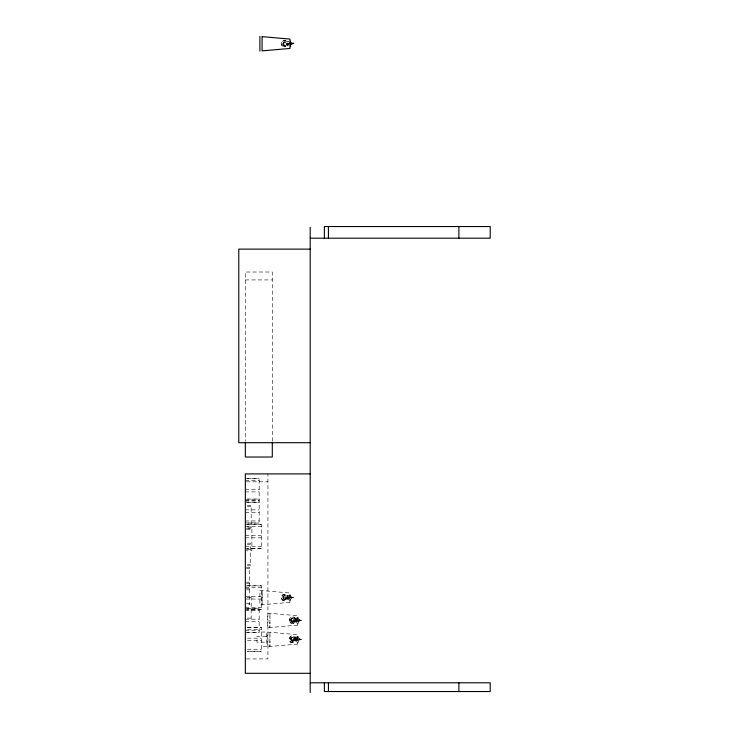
<?xml version="1.0" encoding="UTF-8"?>
<svg xmlns="http://www.w3.org/2000/svg" width="729" height="729" viewBox="0 0 729 729"><rect width="100%" height="100%" fill="white"/><g stroke="black" fill="none" stroke-linecap="round" stroke-linejoin="round"><path stroke-width="0.55" stroke-dasharray="3.65 2.73" d="M269.885 623.978L269.903 622.265M269.885 642.932L269.903 641.21M288.757 597.68C289.112 595.274 282.797 595.074 283.262 597.68L288.757 597.68L283.608 596.322M296.585 620.415C296.94 618.019 290.625 617.809 291.09 620.415L296.585 620.415L291.436 619.067M296.585 639.369C296.94 636.973 290.625 636.763 291.09 639.369L296.585 639.369L291.436 638.012M286.934 598.017L287.709 598.655M287.071 598.272L287.317 597.68M294.899 621.017L295.391 620.589M294.99 620.589L295.209 621.208L294.935 620.789M294.771 639.707L294.99 640.19M294.881 639.461C294.926 641.156 295.856 639.06 295.837 639.98M294.999 640.007L295.209 639.479M295.664 639.907L295.236 639.397M262.139 594.117L262.057 604.797M269.903 618.575L269.967 616.862M269.903 637.529L269.967 635.816M269.93 625.455L269.885 627.295M269.93 644.4L269.885 646.249M295.373 640.016C290.862 626.293 284.757 649.73 295.527 640.126M287.472 597.844L287.016 598.363M287.162 597.844L287.764 598.372M287.518 598.618L288.028 598.245M294.817 620.835L295.764 620.598M294.808 639.579L294.844 640.053M295.801 640.098L295.837 639.67M295.774 639.998L295.209 640.308M285.54 42.446L283.608 42.41L283.28 43.303L285.467 43.758M294.926 620.579L295.646 620.789M295.6 621.263L295.783 620.643M295.482 621.327L295.509 620.352M287.272 597.607L288.01 598.172M287.499 597.753L287.837 597.853M245.336 279.927L272.3 279.927M247.468 478.607L259.187 478.607L259.187 523.103L247.468 523.103M245.336 478.762L259.187 478.762M245.336 480.611L259.187 480.611M246.466 481.814L267.926 481.814M245.336 489.478L259.187 489.478M245.336 491.902L259.187 491.902M247.468 499.019L259.187 499.019M245.336 499.174L259.187 499.174M245.336 500.559L259.187 500.559M245.336 501.014L259.187 501.014M245.336 502.527L259.187 502.527M247.468 502.691L259.187 502.691M247.277 505.47L251.168 505.47L251.168 528.069L247.277 528.069M247.277 506.564L251.168 506.564M245.336 509.881L259.187 509.881M245.336 512.305L259.187 512.305M245.336 520.962L259.187 520.962M245.336 522.93L259.187 522.93M247.477 524.525L261.374 524.525L261.374 548.609L247.477 548.609M245.336 524.68L261.374 524.68M245.336 526.52L261.374 526.52M247.277 526.976L251.168 526.976M246.429 528.224L251.897 528.224L251.897 550.814L246.429 550.814M246.429 529.318L251.897 529.318M245.336 535.387L261.374 535.387M245.336 537.82L261.374 537.82M247.377 543.178L250.439 543.178L250.439 565.777L247.377 565.777M247.377 544.271L250.439 544.271M245.336 546.468L261.374 546.468M245.336 548.445L261.374 548.445M246.429 549.721L251.897 549.721M247.377 564.683L250.439 564.683M246.429 567.235L249.71 567.235L249.71 604.751L246.429 604.751M246.429 568.328L249.71 568.328M246.429 582.161L249.71 582.161M246.429 583.246L249.71 583.246M247.477 585.751L261.374 585.751L261.374 609.836L247.477 609.836M245.336 585.906L261.374 585.906M245.336 587.747L261.374 587.747M246.429 588.731L249.71 588.731M246.429 589.825L249.71 589.825M288.848 595.812L289.577 595.812L289.577 599.01L288.848 599.01M289.185 596.185L290.497 596.185M245.336 596.614L261.374 596.614M290.497 596.732L291.655 596.732L291.655 598.527L290.497 598.527M289.577 597.197L291.409 597.634M291.655 597.251L293.705 597.689L289.577 597.634M290.497 597.434L291.655 597.434M247.277 597.671L251.168 597.671M245.336 599.038L261.374 599.038M289.185 599.183L290.497 599.183M246.429 603.658L249.71 603.658M245.336 607.694L261.374 607.694M247.468 608.341L259.187 608.341L259.187 632.426L247.468 632.426M245.336 608.496L259.187 608.496M245.336 609.663L261.374 609.663M245.336 610.337L259.187 610.337M247.277 618.074L251.168 618.074M296.676 618.556L297.405 618.556L297.405 621.755L296.676 621.755M297.013 618.93L298.325 618.93M245.336 619.203L259.187 619.203M298.325 619.468L299.482 619.468M297.405 619.942L299.236 620.37M299.482 619.996L301.533 620.434L297.405 620.37M298.325 620.179L299.482 620.179M298.325 621.272L299.482 621.272L299.482 619.495M245.336 621.637L259.187 621.637M297.013 621.919L298.325 621.919M247.477 627.304L261.374 627.304L261.374 651.389L247.477 651.389M247.477 627.459L261.374 627.459M247.477 629.3L261.374 629.3M245.336 630.284L259.187 630.284M261.374 632.025L266.468 632.025L266.468 646.523L261.374 646.523M245.336 632.262L259.187 632.262M266.468 636.381L257 636.381L257 642.167L266.468 642.167M296.676 637.501L297.405 637.501L297.405 640.7L296.676 640.7M297.013 637.875L298.325 637.875M247.477 638.167L261.374 638.167M298.325 638.422L299.482 638.422L299.482 640.217L298.325 640.226M297.405 638.886L299.236 639.324M299.482 638.941L301.533 639.379L297.405 639.324M298.325 639.123L299.482 639.123M247.477 640.591L261.374 640.591M297.013 640.873L298.325 640.873M247.477 649.247L261.374 649.247M247.477 651.216L261.374 651.216M246.466 658.916L267.926 658.916L267.926 473.905M295.418 621.427L294.908 620.853M283.608 42.41L285.668 42.947M295.546 639.606L294.981 639.36L294.935 640.08M283.672 46.547C277.922 44.916 284.164 36.96 287.226 41.99A3.189 3.189 0 0 0 282.87 40.824A3.189 3.189 0 0 0 281.704 45.18A3.189 3.189 0 0 0 286.06 46.346L283.636 46.665L282.205 45.836M283.672 600.459C279.079 599.429 282.132 592.331 286.06 594.746C290.142 596.978 285.422 603.129 282.205 599.757A3.189 3.189 0 0 1 283.636 594.427A3.189 3.189 0 0 1 287.545 598.327A3.189 3.189 0 0 1 282.205 599.757M291.5 623.204L290.124 622.411M291.5 642.149L290.124 641.356M269.967 613.545L269.885 627.541M262.139 590.809L262.057 604.551M269.967 632.499L269.885 646.486M288.848 42L288.848 41.38L287.335 41.38L287.335 42M272.3 441.145L272.3 272.017L245.336 272.017L245.336 441.145M251.168 596.577L251.168 619.167M285.449 45.289A1.968 1.968 0 0 1 282.497 43.585A1.968 1.968 0 0 1 285.449 41.881M285.221 45.444A1.85 1.85 0 0 1 282.888 43.658A1.85 1.85 0 0 1 285.221 41.872M285.112 45.043A1.44 1.44 0 0 1 283.299 43.658A1.44 1.44 0 0 1 285.112 42.273M285.167 45.244A1.64 1.64 0 0 1 283.098 43.658A1.64 1.64 0 0 1 285.167 42.072M289.213 619.422C293.559 633.264 299.901 609.599 289.213 619.422M289.932 602.354L259.888 604.988L259.888 590.362L289.932 592.996L289.932 602.354M297.76 625.099L267.716 627.733L267.716 613.107L297.76 615.741L297.76 625.099M297.76 644.044L267.716 646.678L267.716 632.061L297.76 634.686L297.76 644.044M290.497 595.074L289.185 595.074L289.185 600.587L290.497 600.596L290.497 595.083M288.848 595.301L287.335 595.301L287.335 599.53L288.848 599.53L288.848 595.301M298.325 617.809L297.013 617.809L297.013 623.331L298.325 623.331L298.325 617.818M296.676 618.037L295.172 618.037L295.172 622.265L296.676 622.265L296.676 618.037M298.325 636.763L297.013 636.763L297.013 642.276L298.325 642.285L298.325 636.772M296.676 636.991L295.172 636.991L295.172 641.219L296.676 641.219L296.676 636.991M283.071 598.892A1.968 1.968 0 0 0 286.36 598.017A1.968 1.968 0 0 0 283.955 595.602A1.968 1.968 0 0 0 283.071 598.892M283.809 599.174A1.85 1.85 0 0 0 286.588 597.57A1.85 1.85 0 0 0 283.809 595.976A1.85 1.85 0 0 0 283.809 599.174M283.718 598.591A1.44 1.44 0 0 0 286.123 597.944A1.44 1.44 0 0 0 284.365 596.185A1.44 1.44 0 0 0 283.718 598.591M283.572 598.737A1.64 1.64 0 0 0 286.324 597.999A1.64 1.64 0 0 0 284.31 595.985A1.64 1.64 0 0 0 283.572 598.737M287.354 599.11A0.966 0.948 -33.6 0 0 288.402 597.816A0.966 0.948 -33.6 0 0 286.761 597.58A0.966 0.948 -33.6 0 0 287.354 599.11M290.725 622.958A3.126 3.126 0 0 0 295.418 620.242A3.126 3.126 0 0 0 290.725 617.536A3.126 3.126 0 0 0 290.725 622.958M290.898 621.637A1.968 1.968 0 0 0 294.197 620.753A1.968 1.968 0 0 0 291.782 618.347A1.968 1.968 0 0 0 290.898 621.637M291.646 621.919A1.85 1.85 0 0 0 294.416 620.315A1.85 1.85 0 0 0 291.646 618.711A1.85 1.85 0 0 0 291.646 621.919M291.554 621.336A1.44 1.44 0 0 0 293.96 620.689A1.44 1.44 0 0 0 292.192 618.93A1.44 1.44 0 0 0 291.554 621.336M291.746 621.737A1.64 1.64 0 0 0 294.215 620.315A1.64 1.64 0 0 0 291.746 618.894A1.64 1.64 0 0 0 291.746 621.737M295.181 621.855A0.966 0.948 -33.6 0 0 296.238 620.561A0.966 0.948 -33.6 0 0 294.598 620.315A0.966 0.948 -33.6 0 0 295.181 621.855M290.698 641.957A3.189 3.189 0 0 0 295.482 639.196A3.189 3.189 0 0 0 290.698 636.435A3.189 3.189 0 0 0 290.698 641.957M290.898 640.591A1.968 1.968 0 0 0 294.197 639.707A1.968 1.968 0 0 0 291.782 637.292A1.968 1.968 0 0 0 290.898 640.591M291.646 640.864A1.85 1.85 0 0 0 294.416 639.269A1.85 1.85 0 0 0 291.646 637.665A1.85 1.85 0 0 0 291.646 640.864M291.554 640.281A1.44 1.44 0 0 0 293.96 639.634A1.44 1.44 0 0 0 292.192 637.875A1.44 1.44 0 0 0 291.554 640.281M291.746 640.691A1.64 1.64 0 0 0 294.215 639.269A1.64 1.64 0 0 0 291.746 637.839A1.64 1.64 0 0 0 291.746 640.691M295.218 640.855A0.966 0.948 -33.6 0 0 296.266 639.561A0.966 0.948 -33.6 0 0 294.625 639.315A0.966 0.948 -33.6 0 0 295.218 640.855"/><path stroke-width="1.09" d="M286.989 44.177L287.244 44.669M287.071 44.36L287.499 43.84M286.934 44.105L287.736 43.877M287.253 44.05L287.627 44.56L287.472 43.931M288.028 44.332L287.08 44.569M287.909 44.597L287.955 43.986M289.577 43.284L291.409 43.713M291.655 43.339L293.705 43.339L291.655 43.776M310.199 238.192L490.225 238.192L490.225 226.537L324.378 226.537L324.378 238.192M310.199 249.127L238.775 249.127L238.775 442.694L310.199 442.694M310.199 473.905L245.336 473.905L245.336 673.314L310.199 673.314M310.199 682.791L490.225 682.791L490.225 691.529L324.378 691.529L324.378 682.791M262.076 36.641L289.932 39.084L289.932 48.442L262.057 50.884L262.103 36.887M287.545 43.658L287.791 43.767M458.887 226.537L458.887 238.192M458.887 682.791L458.887 691.529M328.424 226.537L328.424 238.192M328.424 682.791L328.424 691.529M310.199 227.266L310.199 692.55M291.655 42.829L291.655 44.606M290.497 41.161L290.497 46.665M272.3 442.275L272.3 457.028L245.336 457.028L245.336 442.275M259.888 36.45L259.888 51.066M287.39 45.244A0.966 0.948 -33.6 0 0 288.438 43.959A0.966 0.948 -33.6 0 0 286.798 43.713A0.966 0.948 -33.6 0 0 287.39 45.244"/></g></svg>
